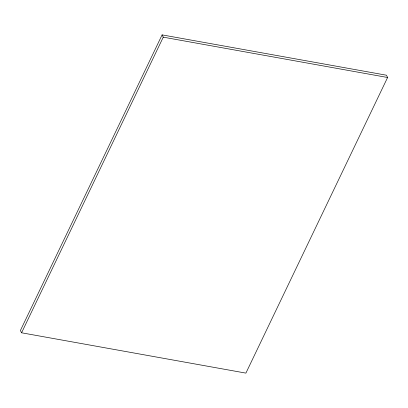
<?xml version="1.0" encoding="UTF-8"?>
<svg xmlns="http://www.w3.org/2000/svg" width="408" height="408" viewBox="0 0 408 408"><rect width="100%" height="100%" fill="white"/><g stroke="black" fill="none" stroke-linecap="round" stroke-linejoin="round"><path stroke-width="0.61" d="M162.098 34.884L20.4 330.505L21.568 332.79L245.902 373.116L387.6 77.495L386.432 75.21L162.098 34.884L163.266 37.169L21.568 332.79M163.266 37.169L387.6 77.495"/></g></svg>
